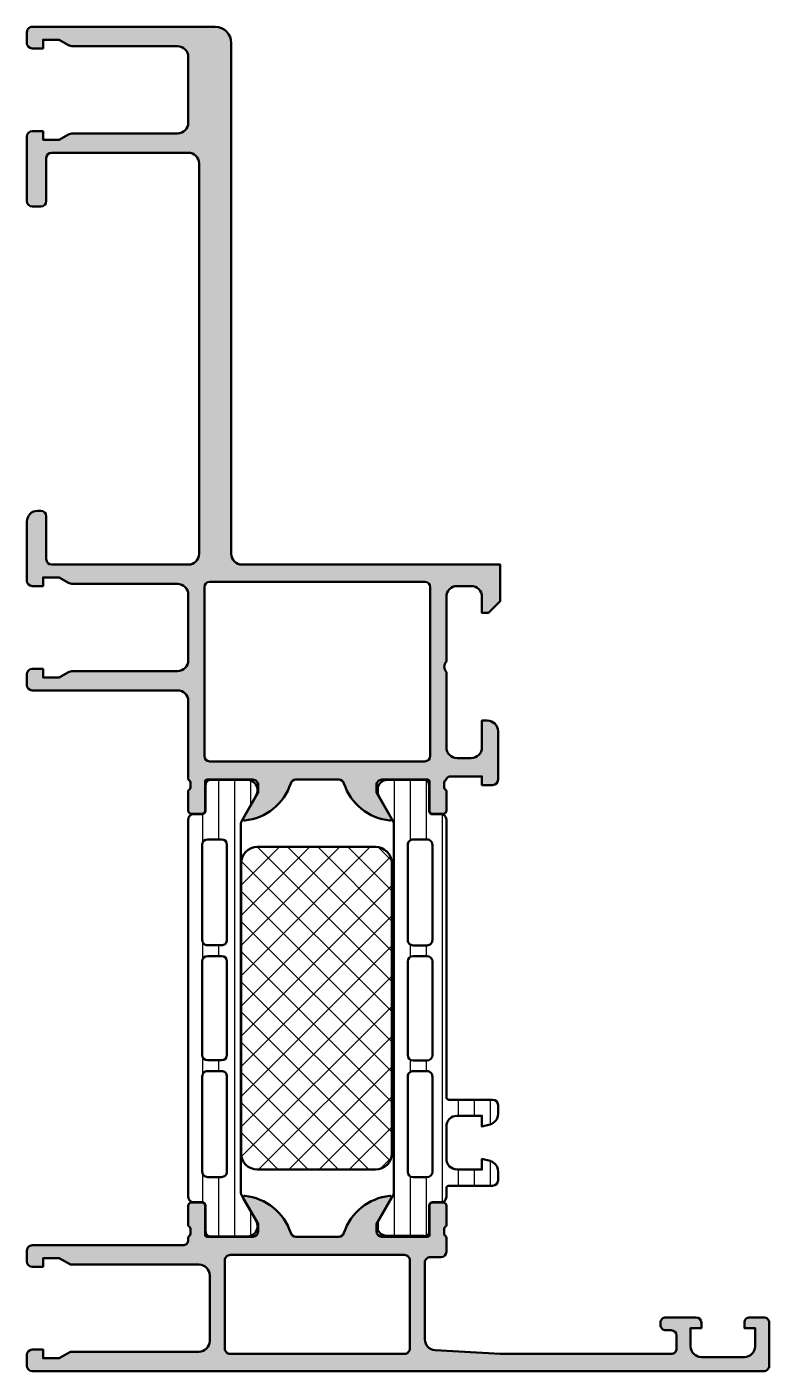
# Model space of a CAD drawing. Extents: x 0 to 69, y 0 to 125.
import ezdxf

# ---------------------------------------------------------------- set-up
doc = ezdxf.new("R2010")
doc.units = 0
for name, color, linetype, lineweight in [('0S-Alu contour', 7, 'Continuous', 50), ('0S-Alu hatch', 252, 'Continuous', 25), ('0S-Plastic contour', 254, 'Continuous', 50), ('0S-Plastic hatch', 253, 'Continuous', 25), ('0S-PT contour', 91, 'Continuous', 50), ('0S-PT hatch', 103, 'Continuous', 25)]:
    doc.layers.add(name, color=color, linetype=linetype, lineweight=lineweight)

# ---------------------------------------------------------------- blocks, each defined once
blk = doc.blocks.new('368640__00F4391D_448C_45BD_951F_7E6E893C657F_')
at = {"layer": '0S-PT hatch'}
h = blk.add_hatch(dxfattribs=at)
h.set_pattern_fill('ANSI37', color=256, scale=0.625, angle=90, style=0)
edge = h.paths.add_edge_path()
edge.add_arc((21.42, 47.24), 1.5, 90, 180)
edge.add_line((19.92, 47.24), (19.92, 20.24))
edge.add_arc((21.42, 20.24), 1.5, 180, 270)
edge.add_line((21.42, 18.74), (32.42, 18.74))
edge.add_arc((32.42, 20.24), 1.5, 270, 360)
edge.add_line((33.92, 20.24), (33.92, 47.24))
edge.add_arc((32.42, 47.24), 1.5, 0, 90)
edge.add_line((32.42, 48.74), (21.42, 48.74))
at = {"layer": '0S-PT contour', "color": 7}
for points in [[(32.42, 48.74), (21.42, 48.74)], [(19.92, 47.24), (19.92, 20.24)], [(33.92, 20.24), (33.92, 47.24)], [(21.42, 18.74), (32.42, 18.74)]]:
    blk.add_lwpolyline(points, dxfattribs=at)
for centre, start, end in [((21.42, 47.24), 90, 180), ((32.42, 47.24), 0, 90), ((21.42, 20.24), 180, 270), ((32.42, 20.24), 270, 0)]:
    blk.add_arc(centre, 1.5, start, end, dxfattribs=at)
blk = doc.blocks.new('284031__A37D303C_007F_418D_A208_8829BEDE3AB8___C4EDEF02_8CDE_4642_B699_8BADAF55E1C8_')
at = {"layer": '0S-Plastic hatch'}
h = blk.add_hatch(dxfattribs=at)
h.set_pattern_fill('ANSI31', color=256, scale=0.468, angle=45, style=0)
edge = h.paths.add_edge_path()
edge.add_line((39, 51.28), (39, 25.44))
edge.add_arc((39.2, 25.45), 0.204, 181.1559, 269.5149)
edge.add_line((39.2, 25.24), (43.3, 25.24))
edge.add_ellipse((43.3, 24.74), major_axis=(-0.5, 0), ratio=1, start_angle=180, end_angle=270, ccw=False)
edge.add_line((43.8, 24.74), (43.8, 23.91))
edge.add_ellipse((42.8, 23.91), major_axis=(-1, 0), ratio=1, start_angle=105, end_angle=180, ccw=False)
edge.add_line((43.06, 22.94), (42.3, 22.74))
edge.add_line((42.3, 22.74), (42.3, 23.74))
edge.add_line((42.3, 23.74), (40, 23.74))
edge.add_arc((40, 22.74), 1, 90.0975, 179.7701)
edge.add_line((39, 22.74), (39, 19.74))
edge.add_arc((40, 19.75), 1, 180.2341, 269.9025)
edge.add_line((40, 18.74), (42.3, 18.74))
edge.add_line((42.3, 18.74), (42.3, 19.74))
edge.add_line((42.3, 19.74), (43.06, 19.54))
edge.add_ellipse((42.8, 18.57), major_axis=(-1, 0), ratio=1, start_angle=180, end_angle=255, ccw=False)
edge.add_line((43.8, 18.57), (43.8, 17.74))
edge.add_ellipse((43.3, 17.74), major_axis=(-0.5, 0), ratio=1, start_angle=90, end_angle=180, ccw=False)
edge.add_line((43.3, 17.24), (39.2, 17.24))
edge.add_arc((39.2, 17.04), 0.2, 90, 180)
edge.add_line((39, 17.04), (39, 16.2))
edge.add_ellipse((38.5, 16.2), major_axis=(-0.5, 0), ratio=1, start_angle=90.0018, end_angle=180.0024, ccw=False)
edge.add_line((38.5, 15.7), (37.69, 15.7))
edge.add_arc((37.69, 15.4), 0.3, 90.0021, 180.0021)
edge.add_line((37.39, 15.4), (37.39, 13))
edge.add_ellipse((36.99, 12.96), major_axis=(-0.406, 0), ratio=1, start_angle=76.2425, end_angle=185.6563, ccw=False)
edge.add_line((36.89, 12.57), (33.41, 12.58))
edge.add_ellipse((33.46, 13.5), major_axis=(-0.92, 0), ratio=1, start_angle=-35.5005, end_angle=86.9079, ccw=False)
edge.add_line((32.72, 14.03), (34.03, 16.31))
edge.add_arc((33.6, 16.56), 0.5, 330.0021, 360.002)
edge.add_line((34.1, 16.56), (34.1, 50.92))
edge.add_arc((33.6, 50.92), 0.5, 0.0021, 30.0021)
edge.add_line((34.03, 51.17), (32.71, 53.45))
edge.add_ellipse((33.56, 53.99), major_axis=(-1, 0), ratio=1, start_angle=-81.8163, end_angle=32.7291, ccw=False)
edge.add_line((33.41, 54.98), (36.89, 54.98))
edge.add_ellipse((36.89, 54.48), major_axis=(-0.5, 0), ratio=1, start_angle=180.0018, end_angle=270.0024, ccw=False)
edge.add_line((37.39, 54.48), (37.39, 52.08))
edge.add_arc((37.69, 52.08), 0.3, 180.0021, 270.0021)
edge.add_line((37.69, 51.78), (38.5, 51.78))
edge.add_ellipse((38.5, 51.28), major_axis=(-0.5, 0), ratio=1, start_angle=180.0018, end_angle=270.0024, ccw=False)
edge = h.paths.add_edge_path()
edge.add_line((37.7, 40.09), (37.7, 48.94))
edge.add_arc((37.2, 48.94), 0.5, 0, 90.0019)
edge.add_line((37.2, 49.44), (35.9, 49.44))
edge.add_arc((35.9, 48.94), 0.5, 89.9996, 180.0004)
edge.add_line((35.4, 48.94), (35.4, 40.09))
edge.add_arc((35.9, 40.09), 0.5, 179.9996, 270.0004)
edge.add_line((35.9, 39.59), (37.2, 39.59))
edge.add_arc((37.2, 40.09), 0.5, 269.9981, 360)
edge = h.paths.add_edge_path()
edge.add_line((37.7, 29.39), (37.7, 38.09))
edge.add_arc((37.2, 38.09), 0.5, 0, 90)
edge.add_line((37.2, 38.59), (35.9, 38.59))
edge.add_arc((35.9, 38.09), 0.5, 90, 180)
edge.add_line((35.4, 38.09), (35.4, 29.39))
edge.add_arc((35.9, 29.39), 0.5, 180, 270)
edge.add_line((35.9, 28.89), (37.2, 28.89))
edge.add_arc((37.2, 29.39), 0.5, 270, 360)
edge = h.paths.add_edge_path()
edge.add_line((35.4, 27.39), (35.4, 18.54))
edge.add_arc((35.9, 18.54), 0.5, 180, 270)
edge.add_line((35.9, 18.04), (37.2, 18.04))
edge.add_arc((37.2, 18.54), 0.5, 270, 360)
edge.add_line((37.7, 18.54), (37.7, 27.39))
edge.add_arc((37.2, 27.39), 0.5, 0, 90.0019)
edge.add_line((37.2, 27.89), (35.9, 27.89))
edge.add_arc((35.9, 27.39), 0.5, 89.9996, 180.0004)
at = {"layer": '0S-Alu contour', "color": 7}
for points in [[(35.4, 48.94), (35.4, 40.09)], [(37.2, 49.44), (35.9, 49.44)], [(37.7, 40.09), (37.7, 48.94)], [(35.9, 39.59), (37.2, 39.59)], [(35.4, 38.09), (35.4, 29.39)], [(37.2, 38.59), (35.9, 38.59)], [(37.7, 29.39), (37.7, 38.09)], [(35.9, 28.89), (37.2, 28.89)], [(37.2, 27.89), (35.9, 27.89)], [(35.4, 27.39), (35.4, 18.54)], [(37.7, 18.54), (37.7, 27.39)], [(35.9, 18.04), (37.2, 18.04)]]:
    blk.add_lwpolyline(points, dxfattribs=at)
for centre, start, end in [((35.9, 48.94), 89.9996, 180.0004), ((37.2, 48.94), 0, 90.0019), ((35.9, 40.09), 179.9996, 270.0004), ((37.2, 40.09), 269.9981, 0), ((35.9, 38.09), 90, 180), ((37.2, 38.09), 0, 90), ((35.9, 29.39), 180, 270), ((37.2, 29.39), 270, 0), ((35.9, 27.39), 89.9996, 180.0004), ((37.2, 27.39), 0, 90.0019), ((35.9, 18.54), 180, 270), ((37.2, 18.54), 270, 0)]:
    blk.add_arc(centre, 0.5, start, end, dxfattribs=at)
at = {"layer": '0S-Plastic contour', "color": 7}
for points in [[(33.41, 54.98), (36.89, 54.98)], [(37.39, 54.48), (37.39, 52.08)], [(34.03, 51.17), (32.71, 53.45)], [(37.69, 51.78), (38.5, 51.78)], [(39, 51.28), (39, 25.44)], [(34.1, 16.56), (34.1, 50.92)], [(39.2, 25.24), (43.3, 25.24)], [(43.8, 24.74), (43.8, 23.91)], [(39, 22.74), (39, 19.74)], [(43.06, 22.94), (42.3, 22.74), (42.3, 23.74), (40, 23.74)], [(40, 18.74), (42.3, 18.74), (42.3, 19.74), (43.06, 19.54)], [(43.8, 18.57), (43.8, 17.74)], [(32.72, 14.03), (34.03, 16.31)], [(39, 17.04), (39, 16.2)], [(43.3, 17.24), (39.2, 17.24)], [(37.39, 15.4), (37.39, 13)], [(38.5, 15.7), (37.69, 15.7)], [(36.89, 12.57), (33.41, 12.58)]]:
    blk.add_lwpolyline(points, dxfattribs=at)
at = {"layer": '0S-Plastic contour', "color": 7, "extrusion": (0, 0, -1)}
for centre, radius, start, end in [((-33.56, 53.99), 1, 327.2709, 81.8163), ((-36.89, 54.48), 0.5, 89.9976, 179.9982), ((-38.5, 51.28), 0.5, 89.9976, 179.9982), ((-43.3, 24.74), 0.5, 90, 180), ((-42.8, 23.91), 1, 180, 255), ((-42.8, 18.57), 1, 105, 180), ((-43.3, 17.74), 0.5, 180, 270), ((-38.5, 16.2), 0.5, 179.9976, 269.9982), ((-33.46, 13.5), 0.92, 273.0921, 35.5005), ((-36.99, 12.96), 0.406, 174.3437, 283.7575)]:
    blk.add_arc(centre, radius, start, end, dxfattribs=at)
at = {"layer": '0S-Plastic contour', "color": 7}
for centre, radius, start, end in [((37.69, 52.08), 0.3, 180.0021, 270.0021), ((33.6, 50.92), 0.5, 0.0021, 30.0021), ((39.2, 25.45), 0.204, 181.1559, 269.5149), ((40, 22.74), 1, 90.0975, 179.7701), ((40, 19.75), 1, 180.2341, 269.9025), ((33.6, 16.56), 0.5, 330.0021, 0.002), ((39.2, 17.04), 0.2, 90, 180), ((37.69, 15.4), 0.3, 90.0021, 180.0021)]:
    blk.add_arc(centre, radius, start, end, dxfattribs=at)
blk = doc.blocks.new('284031__44A1CB82_81ED_454A_B1DC_6926394E48E6___8B50144C_5AE3_406E_B12A_D8EFE7B1EBC4_')
at = {"layer": '0S-Plastic hatch'}
h = blk.add_hatch(dxfattribs=at)
h.set_pattern_fill('ANSI31', color=256, scale=0.468, angle=45, style=0)
edge = h.paths.add_edge_path()
edge.add_line((15, 51.29), (15, 16.21))
edge.add_arc((15.5, 16.21), 0.5, 180.0018, 270.0024)
edge.add_line((15.5, 15.71), (16.31, 15.71))
edge.add_ellipse((16.31, 15.41), major_axis=(-0.3, 0), ratio=1, start_angle=180.0021, end_angle=270.0021, ccw=False)
edge.add_line((16.61, 15.41), (16.61, 13.01))
edge.add_arc((17.11, 13.01), 0.5, 180.0018, 270.0024)
edge.add_line((17.11, 12.51), (20.59, 12.51))
edge.add_arc((20.44, 13.5), 1, 278.1837, 392.7291)
edge.add_line((21.29, 14.04), (19.97, 16.32))
edge.add_ellipse((20.4, 16.57), major_axis=(-0.5, 0), ratio=1, start_angle=0.0021, end_angle=30.0021, ccw=False)
edge.add_line((19.9, 16.57), (19.9, 50.93))
edge.add_ellipse((20.4, 50.93), major_axis=(-0.5, 0), ratio=1, start_angle=-29.9979, end_angle=0.002, ccw=False)
edge.add_line((19.97, 51.18), (21.28, 53.46))
edge.add_arc((20.44, 54), 1, 327.2751, 441.8205)
edge.add_line((20.59, 54.99), (17.11, 54.99))
edge.add_arc((17.11, 54.49), 0.5, 90.0018, 180.0024)
edge.add_line((16.61, 54.49), (16.61, 52.09))
edge.add_ellipse((16.31, 52.09), major_axis=(-0.3, 0), ratio=1, start_angle=90.0021, end_angle=180.0021, ccw=False)
edge.add_line((16.31, 51.79), (15.5, 51.79))
edge.add_arc((15.5, 51.29), 0.5, 90.0018, 180.0024)
edge = h.paths.add_edge_path()
edge.add_line((16.3, 40.1), (16.3, 48.95))
edge.add_ellipse((16.8, 48.95), major_axis=(-0.5, 0), ratio=1, start_angle=270, end_angle=360, ccw=False)
edge.add_line((16.8, 49.45), (18.1, 49.45))
edge.add_ellipse((18.1, 48.95), major_axis=(-0.5, 0), ratio=1, start_angle=180, end_angle=270, ccw=False)
edge.add_line((18.6, 48.95), (18.6, 40.1))
edge.add_ellipse((18.1, 40.1), major_axis=(-0.5, 0), ratio=1, start_angle=89.9996, end_angle=180.0004, ccw=False)
edge.add_line((18.1, 39.6), (16.8, 39.6))
edge.add_ellipse((16.8, 40.1), major_axis=(-0.5, 0), ratio=1, start_angle=0, end_angle=90.0019, ccw=False)
edge = h.paths.add_edge_path()
edge.add_line((16.3, 29.4), (16.3, 38.1))
edge.add_ellipse((16.8, 38.1), major_axis=(-0.5, 0), ratio=1, start_angle=270, end_angle=360, ccw=False)
edge.add_line((16.8, 38.6), (18.1, 38.6))
edge.add_ellipse((18.1, 38.1), major_axis=(-0.5, 0), ratio=1, start_angle=180, end_angle=270, ccw=False)
edge.add_line((18.6, 38.1), (18.6, 29.4))
edge.add_ellipse((18.1, 29.4), major_axis=(-0.5, 0), ratio=1, start_angle=90, end_angle=180, ccw=False)
edge.add_line((18.1, 28.9), (16.8, 28.9))
edge.add_ellipse((16.8, 29.4), major_axis=(-0.5, 0), ratio=1, start_angle=0, end_angle=90, ccw=False)
edge = h.paths.add_edge_path()
edge.add_line((16.3, 18.55), (16.3, 27.4))
edge.add_ellipse((16.8, 27.4), major_axis=(-0.5, 0), ratio=1, start_angle=269.9981, end_angle=360, ccw=False)
edge.add_line((16.8, 27.9), (18.1, 27.9))
edge.add_ellipse((18.1, 27.4), major_axis=(-0.5, 0), ratio=1, start_angle=179.9996, end_angle=270.0004, ccw=False)
edge.add_line((18.6, 27.4), (18.6, 18.55))
edge.add_ellipse((18.1, 18.55), major_axis=(-0.5, 0), ratio=1, start_angle=89.9996, end_angle=180.0004, ccw=False)
edge.add_line((18.1, 18.05), (16.8, 18.05))
edge.add_ellipse((16.8, 18.55), major_axis=(-0.5, 0), ratio=1, start_angle=0, end_angle=90.0019, ccw=False)
at = {"layer": '0S-Alu contour', "color": 7}
for points in [[(16.3, 40.1), (16.3, 48.95)], [(16.8, 49.45), (18.1, 49.45)], [(18.6, 48.95), (18.6, 40.1)], [(18.1, 39.6), (16.8, 39.6)], [(16.3, 29.4), (16.3, 38.1)], [(16.8, 38.6), (18.1, 38.6)], [(18.6, 38.1), (18.6, 29.4)], [(18.1, 28.9), (16.8, 28.9)], [(16.8, 27.9), (18.1, 27.9)], [(16.3, 18.55), (16.3, 27.4)], [(18.6, 27.4), (18.6, 18.55)], [(18.1, 18.05), (16.8, 18.05)]]:
    blk.add_lwpolyline(points, dxfattribs=at)
at = {"layer": '0S-Alu contour', "color": 7, "extrusion": (0, 0, -1)}
for centre, start, end in [((-16.8, 48.95), 0, 90), ((-18.1, 48.95), 90, 180), ((-16.8, 40.1), 269.9981, 0), ((-18.1, 40.1), 179.9996, 270.0004), ((-16.8, 38.1), 0, 90), ((-18.1, 38.1), 90, 180), ((-16.8, 29.4), 270, 0), ((-18.1, 29.4), 180, 270), ((-16.8, 27.4), 0, 90.0019), ((-18.1, 27.4), 89.9996, 180.0004), ((-16.8, 18.55), 269.9981, 0), ((-18.1, 18.55), 179.9996, 270.0004)]:
    blk.add_arc(centre, 0.5, start, end, dxfattribs=at)
at = {"layer": '0S-Plastic contour', "color": 7}
for points in [[(16.61, 54.49), (16.61, 52.09)], [(20.59, 54.99), (17.11, 54.99)], [(19.97, 51.18), (21.28, 53.46)], [(15, 51.29), (15, 16.21)], [(16.31, 51.79), (15.5, 51.79)], [(19.9, 16.57), (19.9, 50.93)], [(21.29, 14.04), (19.97, 16.32)], [(15.5, 15.71), (16.31, 15.71)], [(16.61, 15.41), (16.61, 13.01)], [(17.11, 12.51), (20.59, 12.51)]]:
    blk.add_lwpolyline(points, dxfattribs=at)
for centre, radius, start, end in [((17.11, 54.49), 0.5, 90.0018, 180.0024), ((20.44, 54), 1, 327.2751, 81.8205), ((15.5, 51.29), 0.5, 90.0018, 180.0024), ((15.5, 16.21), 0.5, 180.0018, 270.0024), ((20.44, 13.5), 1, 278.1837, 32.7291), ((17.11, 13.01), 0.5, 180.0018, 270.0024)]:
    blk.add_arc(centre, radius, start, end, dxfattribs=at)
at = {"layer": '0S-Plastic contour', "color": 7, "extrusion": (0, 0, -1)}
for centre, radius, start, end in [((-16.31, 52.09), 0.3, 179.9979, 269.9979), ((-20.4, 50.93), 0.5, 359.998, 29.9979), ((-20.4, 16.57), 0.5, 329.9979, 359.9979), ((-16.31, 15.41), 0.3, 89.9979, 179.9979)]:
    blk.add_arc(centre, radius, start, end, dxfattribs=at)
blk = doc.blocks.new('345540__01731812_EF31_468E_9F45_C25B2D4F0D63_')
at = {"layer": '0S-Alu hatch'}
h = blk.add_hatch(color=256, dxfattribs=at)
edge = h.paths.add_edge_path()
edge.add_arc((0.5, 10.2), 0.5, 180, 270)
edge.add_line((0.5, 9.7), (1.5, 9.7))
edge.add_line((1.5, 9.7), (1.5, 10.5))
edge.add_line((1.5, 10.5), (3, 10.5))
edge.add_line((3, 10.5), (4.04, 9.9))
edge.add_line((4.04, 9.9), (16, 9.9))
edge.add_ellipse((16, 8.9), major_axis=(-1, 0), ratio=1, start_angle=180, end_angle=269.9943, ccw=False)
edge.add_line((17, 8.9), (17, 2.8))
edge.add_ellipse((16, 2.8), major_axis=(-1, 0), ratio=1, start_angle=89.9936, end_angle=180, ccw=False)
edge.add_line((16, 1.8), (4.04, 1.8))
edge.add_line((4.04, 1.8), (3, 1.2))
edge.add_line((3, 1.2), (1.5, 1.2))
edge.add_line((1.5, 1.2), (1.5, 2))
edge.add_line((1.5, 2), (0.5, 2))
edge.add_arc((0.5, 1.5), 0.5, 90, 180)
edge.add_line((0, 1.5), (0, 0.5))
edge.add_arc((0.5, 0.5), 0.5, 180, 270)
edge.add_line((0.5, 0), (68.5, 0))
edge.add_arc((68.5, 0.5), 0.5, 269.9996, 360.0004)
edge.add_line((69, 0.5), (69, 4.5))
edge.add_arc((68.5, 4.5), 0.5, 359.9996, 450.0004)
edge.add_line((68.5, 5), (67.2, 5))
edge.add_arc((67.2, 4.5), 0.5, 89.9977, 180.0058)
edge.add_line((66.7, 4.5), (66.7, 4))
edge.add_line((66.7, 4), (67.7, 4))
edge.add_line((67.7, 4), (67.7, 2.3))
edge.add_ellipse((66.7, 2.3), major_axis=(-1, 0), ratio=1, start_angle=90.0025, end_angle=179.9975, ccw=False)
edge.add_line((66.7, 1.3), (62.7, 1.3))
edge.add_ellipse((62.7, 2.3), major_axis=(-1, 0), ratio=1, start_angle=-0.0027, end_angle=90.001, ccw=False)
edge.add_line((61.7, 2.3), (61.7, 4))
edge.add_line((61.7, 4), (62.7, 4))
edge.add_line((62.7, 4), (62.7, 4.5))
edge.add_arc((62.2, 4.5), 0.5, 0.0056, 89.9944)
edge.add_line((62.2, 5), (59.4, 5))
edge.add_arc((59.4, 4.5), 0.5, 89.9984, 180.0016)
edge.add_line((58.9, 4.5), (58.9, 4.3))
edge.add_arc((59.4, 4.3), 0.5, 179.9985, 270.0015)
edge.add_line((59.4, 3.8), (59.9, 3.8))
edge.add_ellipse((59.9, 3.3), major_axis=(-0.5, 0), ratio=1, start_angle=180.0003, end_angle=269.9997, ccw=False)
edge.add_line((60.4, 3.3), (60.4, 2.1))
edge.add_ellipse((59.9, 2.1), major_axis=(-0.5, 0), ratio=1, start_angle=89.9996, end_angle=180.0004, ccw=False)
edge.add_line((59.9, 1.6), (44, 1.6))
edge.add_line((44, 1.6), (37.94, 1.95))
edge.add_ellipse((38, 2.94), major_axis=(-1, 0), ratio=1, start_angle=0.0003, end_angle=86.7295, ccw=False)
edge.add_line((37, 2.94), (37, 10.1))
edge.add_ellipse((37.5, 10.1), major_axis=(-0.5, 0), ratio=1, start_angle=-90.0003, end_angle=0.0003, ccw=False)
edge.add_line((37.5, 10.6), (38.5, 10.6))
edge.add_arc((38.5, 11.1), 0.5, 270, 360)
edge.add_line((39, 11.1), (39, 12.5))
edge.add_ellipse((39.08, 12.77), major_axis=(-0.279, 0), ratio=1, start_angle=-1.1646, end_angle=73.5801, ccw=False)
edge.add_line((38.8, 12.77), (38.8, 13.23))
edge.add_ellipse((39.08, 13.23), major_axis=(-0.279, 0), ratio=1, start_angle=-73.5754, end_angle=1.1629, ccw=False)
edge.add_line((39, 13.5), (39, 15.38))
edge.add_arc((38.7, 15.38), 0.3, 0, 90)
edge.add_line((38.7, 15.68), (37.72, 15.68))
edge.add_arc((37.72, 15.38), 0.3, 90, 180)
edge.add_line((37.42, 15.38), (37.42, 12.62))
edge.add_ellipse((37.3, 12.62), major_axis=(-0.12, 0), ratio=1, start_angle=90, end_angle=180, ccw=False)
edge.add_line((37.3, 12.5), (33, 12.5))
edge.add_ellipse((33, 13), major_axis=(-0.5, 0), ratio=1, start_angle=0, end_angle=90, ccw=False)
edge.add_line((32.5, 13), (32.5, 13.7))
edge.add_line((32.5, 13.7), (33.88, 16.09))
edge.add_arc((33.76, 16.16), 0.138, 330, 455.6226)
edge.add_arc((34.24, 11.32), 5, 95.6226, 162.2516)
edge.add_ellipse((29, 13), major_axis=(-0.5, 0), ratio=1, start_angle=90, end_angle=162.2516, ccw=False)
edge.add_line((29, 12.5), (25, 12.5))
edge.add_ellipse((25, 13), major_axis=(-0.5, 0), ratio=1, start_angle=17.7484, end_angle=90, ccw=False)
edge.add_arc((19.76, 11.32), 5, 17.7484, 84.3774)
edge.add_arc((20.24, 16.16), 0.138, 84.3774, 210)
edge.add_line((20.12, 16.09), (21.5, 13.7))
edge.add_line((21.5, 13.7), (21.5, 13))
edge.add_ellipse((21, 13), major_axis=(-0.5, 0), ratio=1, start_angle=90, end_angle=180, ccw=False)
edge.add_line((21, 12.5), (16.7, 12.5))
edge.add_ellipse((16.7, 12.62), major_axis=(-0.12, 0), ratio=1, start_angle=0, end_angle=90, ccw=False)
edge.add_line((16.58, 12.62), (16.58, 15.38))
edge.add_arc((16.28, 15.38), 0.3, 0, 90)
edge.add_line((16.28, 15.68), (15.3, 15.68))
edge.add_arc((15.3, 15.38), 0.3, 90, 180)
edge.add_line((15, 15.38), (15, 13.5))
edge.add_ellipse((14.92, 13.23), major_axis=(-0.279, 0), ratio=1, start_angle=178.8371, end_angle=253.5754, ccw=False)
edge.add_line((15.2, 13.23), (15.2, 12.77))
edge.add_ellipse((14.92, 12.77), major_axis=(-0.279, 0), ratio=1, start_angle=106.4199, end_angle=181.1646, ccw=False)
edge.add_line((15, 12.5), (15, 12.2))
edge.add_ellipse((14.5, 12.2), major_axis=(-0.5, 0), ratio=1, start_angle=89.9936, end_angle=180, ccw=False)
edge.add_line((14.5, 11.7), (0.5, 11.7))
edge.add_arc((0.5, 11.2), 0.5, 89.9764, 180)
edge.add_line((0, 11.2), (0, 10.2))
edge = h.paths.add_edge_path()
edge.add_ellipse((18.9, 10.3), major_axis=(-0.5, 0), ratio=1, start_angle=-90.0003, end_angle=0.0003, ccw=False)
edge.add_line((18.9, 10.8), (35.1, 10.8))
edge.add_ellipse((35.1, 10.3), major_axis=(-0.5, 0), ratio=1, start_angle=179.9997, end_angle=270.0003, ccw=False)
edge.add_line((35.6, 10.3), (35.6, 2.1))
edge.add_ellipse((35.1, 2.1), major_axis=(-0.5, 0), ratio=1, start_angle=89.9997, end_angle=180.0003, ccw=False)
edge.add_line((35.1, 1.6), (18.9, 1.6))
edge.add_ellipse((18.9, 2.1), major_axis=(-0.5, 0), ratio=1, start_angle=-0.0003, end_angle=90.0003, ccw=False)
edge.add_line((18.4, 2.1), (18.4, 10.3))
at = {"layer": '0S-Alu contour', "color": 7}
for points in [[(15, 15.38), (15, 13.5)], [(16.28, 15.68), (15.3, 15.68)], [(16.58, 12.62), (16.58, 15.38)], [(20.12, 16.09), (21.5, 13.7), (21.5, 13)], [(32.5, 13), (32.5, 13.7), (33.88, 16.09)], [(37.42, 15.38), (37.42, 12.62)], [(38.7, 15.68), (37.72, 15.68)], [(39, 13.5), (39, 15.38)], [(15.2, 13.23), (15.2, 12.77)], [(38.8, 12.77), (38.8, 13.23)], [(14.5, 11.7), (0.5, 11.7)], [(15, 12.5), (15, 12.2)], [(21, 12.5), (16.7, 12.5)], [(29, 12.5), (25, 12.5)], [(37.3, 12.5), (33, 12.5)], [(39, 11.1), (39, 12.5)], [(0, 11.2), (0, 10.2)], [(0.5, 9.7), (1.5, 9.7), (1.5, 10.5), (3, 10.5), (4.04, 9.9), (16, 9.9)], [(18.4, 2.1), (18.4, 10.3)], [(18.9, 10.8), (35.1, 10.8)], [(35.6, 10.3), (35.6, 2.1)], [(37, 2.94), (37, 10.1)], [(37.5, 10.6), (38.5, 10.6)], [(17, 8.9), (17, 2.8)], [(58.9, 4.5), (58.9, 4.3)], [(62.2, 5), (59.4, 5)], [(59.4, 3.8), (59.9, 3.8)], [(61.7, 2.3), (61.7, 4), (62.7, 4), (62.7, 4.5)], [(66.7, 4.5), (66.7, 4), (67.7, 4), (67.7, 2.3)], [(68.5, 5), (67.2, 5)], [(69, 0.5), (69, 4.5)], [(60.4, 3.3), (60.4, 2.1)], [(0, 1.5), (0, 0.5)], [(16, 1.8), (4.04, 1.8), (3, 1.2), (1.5, 1.2), (1.5, 2), (0.5, 2)], [(35.1, 1.6), (18.9, 1.6)], [(59.9, 1.6), (44, 1.6), (37.94, 1.95)], [(66.7, 1.3), (62.7, 1.3)], [(0.5, 0), (68.5, 0)]]:
    blk.add_lwpolyline(points, dxfattribs=at)
for centre, radius, start, end in [((20.24, 16.16), 0.138, 84.3774, 210), ((19.76, 11.32), 5, 17.7484, 84.3774), ((34.24, 11.32), 5, 95.6226, 162.2516), ((33.76, 16.16), 0.138, 330, 95.6226), ((15.3, 15.38), 0.3, 90, 180), ((16.28, 15.38), 0.3, 0, 90), ((37.72, 15.38), 0.3, 90, 180), ((38.7, 15.38), 0.3, 0, 90), ((0.5, 11.2), 0.5, 89.9764, 180), ((0.5, 10.2), 0.5, 180, 270), ((38.5, 11.1), 0.5, 270, 0), ((59.4, 4.5), 0.5, 89.9984, 180.0016), ((59.4, 4.3), 0.5, 179.9985, 270.0015), ((62.2, 4.5), 0.5, 0.0056, 89.9944), ((67.2, 4.5), 0.5, 89.9977, 180.0058), ((68.5, 4.5), 0.5, 359.9996, 90.0004), ((0.5, 1.5), 0.5, 90, 180), ((0.5, 0.5), 0.5, 180, 270), ((68.5, 0.5), 0.5, 269.9996, 0.0004)]:
    blk.add_arc(centre, radius, start, end, dxfattribs=at)
at = {"layer": '0S-Alu contour', "color": 7, "extrusion": (0, 0, -1)}
for centre, radius, start, end in [((-14.92, 13.23), 0.279, 106.4246, 181.1629), ((-14.92, 12.77), 0.279, 178.8354, 253.5801), ((-16.7, 12.62), 0.12, 270, 0), ((-21, 13), 0.5, 180, 270), ((-25, 13), 0.5, 270, 342.2516), ((-29, 13), 0.5, 197.7484, 270), ((-33, 13), 0.5, 270, 0), ((-37.3, 12.62), 0.12, 180, 270), ((-39.08, 13.23), 0.279, 358.8371, 73.5754), ((-39.08, 12.77), 0.279, 286.4199, 1.1646), ((-14.5, 12.2), 0.5, 180, 270.0064), ((-18.9, 10.3), 0.5, 359.9997, 90.0003), ((-35.1, 10.3), 0.5, 89.9997, 180.0003), ((-37.5, 10.1), 0.5, 359.9997, 90.0003), ((-16, 8.9), 1, 90.0057, 180), ((-59.9, 3.3), 0.5, 90.0003, 179.9997), ((-16, 2.8), 1, 180, 270.0064), ((-38, 2.94), 1, 273.2705, 359.9997), ((-18.9, 2.1), 0.5, 269.9997, 0.0003), ((-35.1, 2.1), 0.5, 179.9997, 270.0003), ((-59.9, 2.1), 0.5, 179.9996, 270.0004), ((-62.7, 2.3), 1, 269.999, 0.0027), ((-66.7, 2.3), 1, 180.0025, 269.9975)]:
    blk.add_arc(centre, radius, start, end, dxfattribs=at)
blk = doc.blocks.new('357140__08EC73CF_5B2F_49AF_84B3_EF8B3C9794F0_')
at = {"layer": '0S-Alu hatch'}
h = blk.add_hatch(color=256, dxfattribs=at)
edge = h.paths.add_edge_path()
edge.add_line((0, 124.5), (0, 123.5))
edge.add_arc((0.5, 123.5), 0.5, 180.0003, 269.9997)
edge.add_line((0.5, 123), (1.5, 123))
edge.add_line((1.5, 123), (1.5, 123.8))
edge.add_line((1.5, 123.8), (3, 123.8))
edge.add_line((3, 123.8), (3.81, 123.33))
edge.add_arc((4.31, 124.2), 1, 239.9985, 270.0123)
edge.add_line((4.31, 123.2), (14, 123.2))
edge.add_ellipse((14, 122.2), major_axis=(-1, 0), ratio=1, start_angle=180.0001, end_angle=269.9924, ccw=False)
edge.add_line((15, 122.2), (15, 116.1))
edge.add_ellipse((14, 116.1), major_axis=(-1, 0), ratio=1, start_angle=90.0075, end_angle=180, ccw=False)
edge.add_line((14, 115.1), (4.31, 115.1))
edge.add_arc((4.31, 114.1), 1, 90.0066, 120.0015)
edge.add_line((3.81, 114.97), (3, 114.5))
edge.add_line((3, 114.5), (1.5, 114.5))
edge.add_line((1.5, 114.5), (1.5, 115.3))
edge.add_line((1.5, 115.3), (0.5, 115.3))
edge.add_arc((0.5, 114.8), 0.5, 90.0005, 179.9907)
edge.add_line((0, 114.8), (0, 108.8))
edge.add_arc((0.5, 108.8), 0.5, 180, 270)
edge.add_line((0.5, 108.3), (1.3, 108.3))
edge.add_arc((1.3, 108.8), 0.5, 270, 360)
edge.add_line((1.8, 108.8), (1.8, 112.8))
edge.add_ellipse((2.3, 112.8), major_axis=(-0.5, 0), ratio=1, start_angle=270, end_angle=360, ccw=False)
edge.add_line((2.3, 113.3), (15, 113.3))
edge.add_ellipse((15, 112.3), major_axis=(-1, 0), ratio=1, start_angle=180, end_angle=270, ccw=False)
edge.add_line((16, 112.3), (16, 76))
edge.add_ellipse((15, 76), major_axis=(-1, 0), ratio=1, start_angle=90, end_angle=180, ccw=False)
edge.add_line((15, 75), (2.3, 75))
edge.add_ellipse((2.3, 75.5), major_axis=(-0.5, 0), ratio=1, start_angle=0, end_angle=90, ccw=False)
edge.add_line((1.8, 75.5), (1.8, 79.5))
edge.add_arc((1.3, 79.5), 0.5, 0, 90)
edge.add_line((1.3, 80), (1, 80))
edge.add_arc((1, 79), 1, 90, 180)
edge.add_line((0, 79), (0, 73.5))
edge.add_arc((0.5, 73.5), 0.5, 180.0003, 269.9997)
edge.add_line((0.5, 73), (1.5, 73))
edge.add_line((1.5, 73), (1.5, 73.8))
edge.add_line((1.5, 73.8), (3, 73.8))
edge.add_line((3, 73.8), (3.81, 73.33))
edge.add_arc((4.31, 74.2), 1, 239.9985, 270.0123)
edge.add_line((4.31, 73.2), (14, 73.2))
edge.add_ellipse((14, 72.2), major_axis=(-1, 0), ratio=1, start_angle=180.0001, end_angle=269.9924, ccw=False)
edge.add_line((15, 72.2), (15, 66.1))
edge.add_ellipse((14, 66.1), major_axis=(-1, 0), ratio=1, start_angle=90.0075, end_angle=180, ccw=False)
edge.add_line((14, 65.1), (4.31, 65.1))
edge.add_arc((4.31, 64.1), 1, 90.0066, 120.0015)
edge.add_line((3.81, 64.97), (3, 64.5))
edge.add_line((3, 64.5), (1.5, 64.5))
edge.add_line((1.5, 64.5), (1.5, 65.3))
edge.add_line((1.5, 65.3), (0.5, 65.3))
edge.add_arc((0.5, 64.8), 0.5, 90.0005, 179.9907)
edge.add_line((0, 64.8), (0, 63.8))
edge.add_arc((0.5, 63.8), 0.5, 180.0006, 269.9994)
edge.add_line((0.5, 63.3), (14, 63.3))
edge.add_ellipse((14, 62.3), major_axis=(-1, 0), ratio=1, start_angle=180.0003, end_angle=269.9997, ccw=False)
edge.add_line((15, 62.3), (15, 55))
edge.add_ellipse((14.92, 54.73), major_axis=(-0.279, 0), ratio=1, start_angle=178.8354, end_angle=253.5801, ccw=False)
edge.add_line((15.2, 54.73), (15.2, 54.27))
edge.add_ellipse((14.92, 54.27), major_axis=(-0.279, 0), ratio=1, start_angle=106.4246, end_angle=181.1629, ccw=False)
edge.add_line((15, 54), (15, 52.12))
edge.add_arc((15.3, 52.12), 0.3, 180, 270)
edge.add_line((15.3, 51.82), (16.28, 51.82))
edge.add_arc((16.28, 52.12), 0.3, 270, 360)
edge.add_line((16.58, 52.12), (16.58, 54.88))
edge.add_ellipse((16.7, 54.88), major_axis=(-0.12, 0), ratio=1, start_angle=270, end_angle=360, ccw=False)
edge.add_line((16.7, 55), (21, 55))
edge.add_ellipse((21, 54.5), major_axis=(-0.5, 0), ratio=1, start_angle=179.999, end_angle=270.0018, ccw=False)
edge.add_line((21.5, 54.5), (21.5, 53.8))
edge.add_line((21.5, 53.8), (20.11, 51.4))
edge.add_arc((20.24, 51.34), 0.137, 154.941, 275.5868)
edge.add_arc((19.76, 56.18), 5, 275.5868, 342.239)
edge.add_ellipse((25, 54.5), major_axis=(-0.5, 0), ratio=1, start_angle=269.9975, end_angle=342.239, ccw=False)
edge.add_line((25, 55), (29, 55))
edge.add_ellipse((29, 54.5), major_axis=(-0.5, 0), ratio=1, start_angle=197.761, end_angle=270.0025, ccw=False)
edge.add_arc((34.24, 56.18), 5, 197.761, 264.4132)
edge.add_arc((33.76, 51.34), 0.137, 264.4132, 385.059)
edge.add_line((33.89, 51.4), (32.5, 53.8))
edge.add_line((32.5, 53.8), (32.5, 54.5))
edge.add_ellipse((33, 54.5), major_axis=(-0.5, 0), ratio=1, start_angle=-90.0021, end_angle=0.0012, ccw=False)
edge.add_line((33, 55), (37.3, 55))
edge.add_ellipse((37.3, 54.88), major_axis=(-0.12, 0), ratio=1, start_angle=180, end_angle=270.0001, ccw=False)
edge.add_line((37.42, 54.88), (37.42, 52.12))
edge.add_arc((37.72, 52.12), 0.3, 180, 270)
edge.add_line((37.72, 51.82), (38.7, 51.82))
edge.add_arc((38.7, 52.12), 0.3, 270, 360)
edge.add_line((39, 52.12), (39, 54))
edge.add_ellipse((39.08, 54.27), major_axis=(-0.279, 0), ratio=1, start_angle=-1.1629, end_angle=73.5754, ccw=False)
edge.add_line((38.8, 54.27), (38.8, 54.73))
edge.add_ellipse((39.08, 54.73), major_axis=(-0.279, 0), ratio=1, start_angle=-73.5801, end_angle=1.1646, ccw=False)
edge.add_ellipse((39.3, 55), major_axis=(-0.3, 0), ratio=1, start_angle=270.0044, end_angle=359.9761, ccw=False)
edge.add_line((39.3, 55.3), (42.3, 55.3))
edge.add_line((42.3, 55.3), (42.3, 54.5))
edge.add_line((42.3, 54.5), (43.3, 54.5))
edge.add_arc((43.3, 55), 0.5, 270.0003, 359.9997)
edge.add_line((43.8, 55), (43.8, 59.5))
edge.add_arc((42.8, 59.5), 1, 0.002, 89.998)
edge.add_line((42.8, 60.5), (42.3, 60.5))
edge.add_line((42.3, 60.5), (42.3, 58))
edge.add_ellipse((41.3, 58), major_axis=(-1, 0), ratio=1, start_angle=90.0011, end_angle=179.9989, ccw=False)
edge.add_line((41.3, 57), (40, 57))
edge.add_ellipse((40, 58), major_axis=(-1, 0), ratio=1, start_angle=0.0015, end_angle=89.9985, ccw=False)
edge.add_line((39, 58), (39, 65))
edge.add_ellipse((39.53, 65.5), major_axis=(-0.725, 0), ratio=1, start_angle=-43.5959, end_angle=43.5959, ccw=False)
edge.add_line((39, 66), (39, 72))
edge.add_ellipse((40, 72), major_axis=(-1, 0), ratio=1, start_angle=270.0037, end_angle=359.9963, ccw=False)
edge.add_line((40, 73), (41.3, 73))
edge.add_ellipse((41.3, 72), major_axis=(-1, 0), ratio=1, start_angle=180.0033, end_angle=269.9967, ccw=False)
edge.add_line((42.3, 72), (42.3, 70.5))
edge.add_line((42.3, 70.5), (42.9, 70.5))
edge.add_line((42.9, 70.5), (44, 71.6))
edge.add_line((44, 71.6), (44, 75))
edge.add_line((44, 75), (20, 75))
edge.add_ellipse((20, 76), major_axis=(-1, 0), ratio=1, start_angle=0, end_angle=90, ccw=False)
edge.add_line((19, 76), (19, 123.5))
edge.add_arc((17.5, 123.5), 1.5, 0, 90)
edge.add_line((17.5, 125), (0.5, 125))
edge.add_arc((0.5, 124.5), 0.5, 89.957, 180.0063)
edge = h.paths.add_edge_path()
edge.add_line((16.5, 57.2), (16.5, 72.9))
edge.add_ellipse((17, 72.9), major_axis=(-0.5, 0), ratio=1, start_angle=270.0003, end_angle=359.9997, ccw=False)
edge.add_line((17, 73.4), (37, 73.4))
edge.add_ellipse((37, 72.9), major_axis=(-0.5, 0), ratio=1, start_angle=180.0003, end_angle=269.9997, ccw=False)
edge.add_line((37.5, 72.9), (37.5, 57.2))
edge.add_ellipse((37, 57.2), major_axis=(-0.5, 0), ratio=1, start_angle=90.0003, end_angle=179.9997, ccw=False)
edge.add_line((37, 56.7), (17, 56.7))
edge.add_ellipse((17, 57.2), major_axis=(-0.5, 0), ratio=1, start_angle=0.0003, end_angle=89.9997, ccw=False)
at = {"layer": '0S-Alu contour', "color": 7}
for points in [[(0, 124.5), (0, 123.5)], [(17.5, 125), (0.5, 125)], [(0.5, 123), (1.5, 123), (1.5, 123.8), (3, 123.8), (3.81, 123.33)], [(4.31, 123.2), (14, 123.2)], [(19, 76), (19, 123.5)], [(15, 122.2), (15, 116.1)], [(3.81, 114.97), (3, 114.5), (1.5, 114.5), (1.5, 115.3), (0.5, 115.3)], [(14, 115.1), (4.31, 115.1)], [(0, 114.8), (0, 108.8)], [(1.8, 108.8), (1.8, 112.8)], [(2.3, 113.3), (15, 113.3)], [(16, 112.3), (16, 76)], [(0.5, 108.3), (1.3, 108.3)], [(0, 79), (0, 73.5)], [(1.3, 80), (1, 80)], [(1.8, 75.5), (1.8, 79.5)], [(0.5, 73), (1.5, 73), (1.5, 73.8), (3, 73.8), (3.81, 73.33)], [(15, 75), (2.3, 75)], [(42.3, 72), (42.3, 70.5), (42.9, 70.5), (44, 71.6), (44, 75), (20, 75)], [(4.31, 73.2), (14, 73.2)], [(16.5, 57.2), (16.5, 72.9)], [(17, 73.4), (37, 73.4)], [(37.5, 72.9), (37.5, 57.2)], [(40, 73), (41.3, 73)], [(15, 72.2), (15, 66.1)], [(39, 66), (39, 72)], [(3.81, 64.97), (3, 64.5), (1.5, 64.5), (1.5, 65.3), (0.5, 65.3)], [(14, 65.1), (4.31, 65.1)], [(0, 64.8), (0, 63.8)], [(39, 58), (39, 65)], [(0.5, 63.3), (14, 63.3)], [(15, 62.3), (15, 55)], [(42.8, 60.5), (42.3, 60.5), (42.3, 58)], [(43.8, 55), (43.8, 59.5)], [(37, 56.7), (17, 56.7)], [(41.3, 57), (40, 57)], [(39.3, 55.3), (42.3, 55.3), (42.3, 54.5), (43.3, 54.5)], [(15, 54), (15, 52.12)], [(15.2, 54.73), (15.2, 54.27)], [(16.58, 52.12), (16.58, 54.88)], [(16.7, 55), (21, 55)], [(21.5, 54.5), (21.5, 53.8), (20.11, 51.4)], [(25, 55), (29, 55)], [(33.89, 51.4), (32.5, 53.8), (32.5, 54.5)], [(33, 55), (37.3, 55)], [(37.42, 54.88), (37.42, 52.12)], [(38.8, 54.27), (38.8, 54.73)], [(39, 52.12), (39, 54)], [(15.3, 51.82), (16.28, 51.82)], [(37.72, 51.82), (38.7, 51.82)]]:
    blk.add_lwpolyline(points, dxfattribs=at)
for centre, radius, start, end in [((0.5, 124.5), 0.5, 89.957, 180.0063), ((17.5, 123.5), 1.5, 0, 90), ((0.5, 123.5), 0.5, 180.0003, 269.9997), ((4.31, 124.2), 1, 239.9985, 270.0123), ((0.5, 114.8), 0.5, 90.0005, 179.9907), ((4.31, 114.1), 1, 90.0066, 120.0015), ((0.5, 108.8), 0.5, 180, 270), ((1.3, 108.8), 0.5, 270, 0), ((1, 79), 1, 90, 180), ((1.3, 79.5), 0.5, 0, 90), ((0.5, 73.5), 0.5, 180.0003, 269.9997), ((4.31, 74.2), 1, 239.9985, 270.0123), ((0.5, 64.8), 0.5, 90.0005, 179.9907), ((4.31, 64.1), 1, 90.0066, 120.0015), ((0.5, 63.8), 0.5, 180.0006, 269.9994), ((42.8, 59.5), 1, 0.002, 89.998), ((19.76, 56.18), 5, 275.5868, 342.239), ((34.24, 56.18), 5, 197.761, 264.4132), ((43.3, 55), 0.5, 270.0003, 359.9997), ((15.3, 52.12), 0.3, 180, 270), ((16.28, 52.12), 0.3, 270, 0), ((20.24, 51.34), 0.137, 154.941, 275.5868), ((33.76, 51.34), 0.137, 264.4132, 25.059), ((37.72, 52.12), 0.3, 180, 270), ((38.7, 52.12), 0.3, 270, 0)]:
    blk.add_arc(centre, radius, start, end, dxfattribs=at)
at = {"layer": '0S-Alu contour', "color": 7, "extrusion": (0, 0, -1)}
for centre, radius, start, end in [((-14, 122.2), 1, 90.0076, 179.9999), ((-14, 116.1), 1, 180, 269.9925), ((-2.3, 112.8), 0.5, 0, 90), ((-15, 112.3), 1, 90, 180), ((-2.3, 75.5), 0.5, 270, 0), ((-15, 76), 1, 180, 270), ((-20, 76), 1, 270, 0), ((-14, 72.2), 1, 90.0076, 179.9999), ((-17, 72.9), 0.5, 0.0003, 89.9997), ((-37, 72.9), 0.5, 90.0003, 179.9997), ((-40, 72), 1, 0.0037, 89.9963), ((-41.3, 72), 1, 90.0033, 179.9967), ((-14, 66.1), 1, 180, 269.9925), ((-39.53, 65.5), 0.725, 316.4041, 43.5959), ((-14, 62.3), 1, 90.0003, 179.9997), ((-40, 58), 1, 270.0015, 359.9985), ((-41.3, 58), 1, 180.0011, 269.9989), ((-17, 57.2), 0.5, 270.0003, 359.9997), ((-37, 57.2), 0.5, 180.0003, 269.9997), ((-39.3, 55), 0.3, 0.0239, 89.9956), ((-14.92, 54.73), 0.279, 106.4199, 181.1646), ((-14.92, 54.27), 0.279, 178.8371, 253.5754), ((-16.7, 54.88), 0.12, 0, 90), ((-21, 54.5), 0.5, 89.9982, 180.001), ((-25, 54.5), 0.5, 17.761, 90.0025), ((-29, 54.5), 0.5, 89.9975, 162.239), ((-33, 54.5), 0.5, 359.9988, 90.0021), ((-37.3, 54.88), 0.12, 89.9999, 180), ((-39.08, 54.73), 0.279, 358.8354, 73.5801), ((-39.08, 54.27), 0.279, 286.4246, 1.1629)]:
    blk.add_arc(centre, radius, start, end, dxfattribs=at)
blk = doc.blocks.new('368640__6DEECE16_6153_4F3F_9A9D_02235C714DEB_')
at = {"layer": '0S-Alu contour', "color": 7}
for name in ['357140__08EC73CF_5B2F_49AF_84B3_EF8B3C9794F0_', '345540__01731812_EF31_468E_9F45_C25B2D4F0D63_']:
    blk.add_blockref(name, (0, 0), dxfattribs=at)
at = {"layer": '0S-Plastic contour', "color": 7}
for name in ['284031__44A1CB82_81ED_454A_B1DC_6926394E48E6___8B50144C_5AE3_406E_B12A_D8EFE7B1EBC4_', '284031__A37D303C_007F_418D_A208_8829BEDE3AB8___C4EDEF02_8CDE_4642_B699_8BADAF55E1C8_']:
    blk.add_blockref(name, (0, 0), dxfattribs=at)
at = {"layer": '0S-PT contour', "color": 7}
blk.add_blockref('368640__00F4391D_448C_45BD_951F_7E6E893C657F_', (0, 0), dxfattribs=at)

msp = doc.modelspace()

# ---------------------------------------------------------------- block references
at = {"layer": '0S-Alu contour', "color": 7}
msp.add_blockref('368640__6DEECE16_6153_4F3F_9A9D_02235C714DEB_', (0, 0), dxfattribs=at)

doc.saveas('drawing.dxf')
